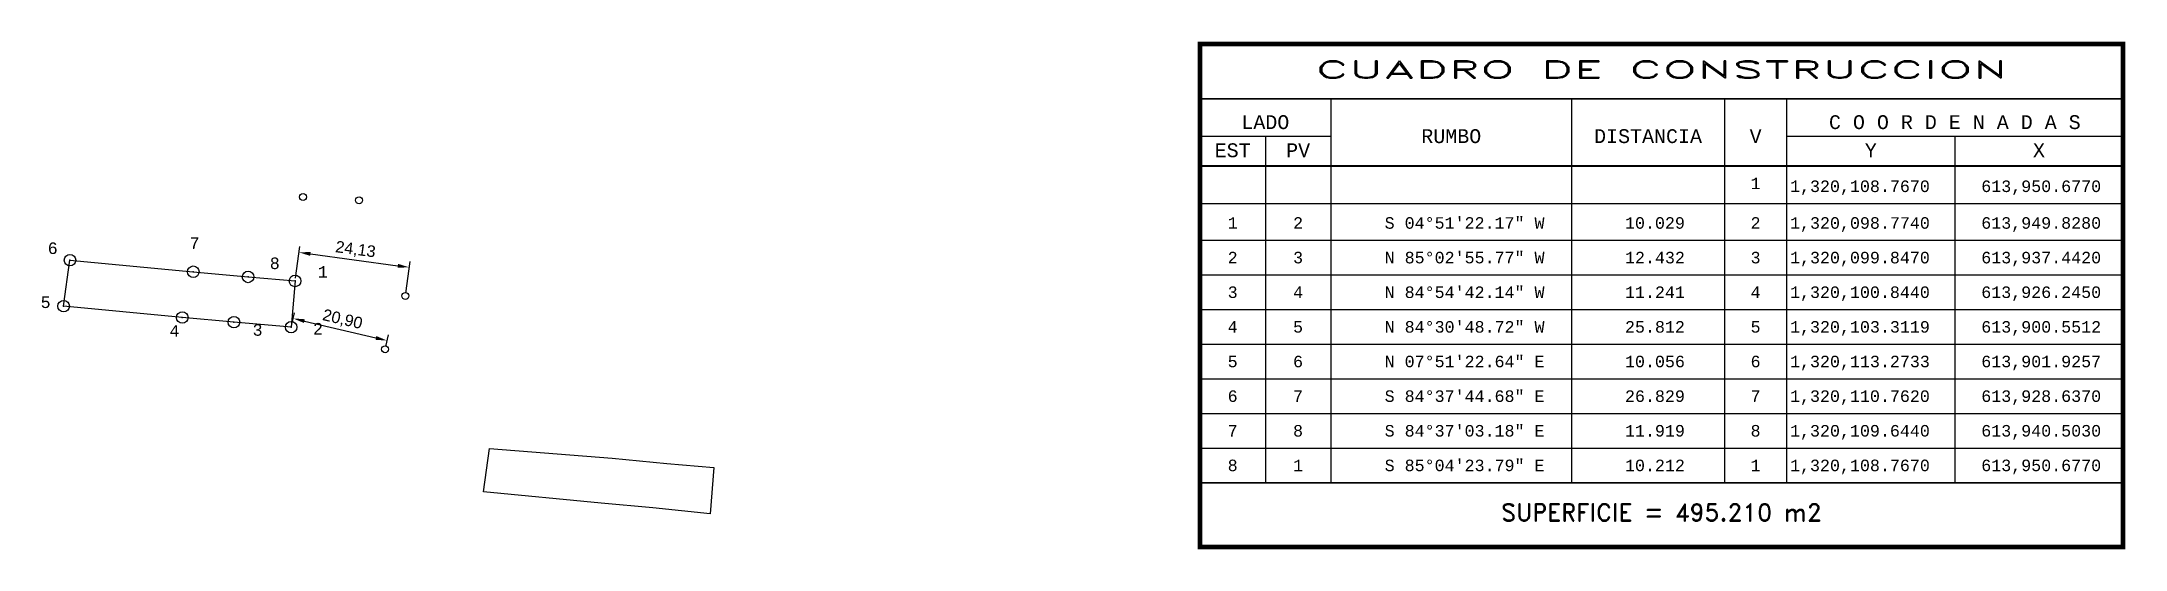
# Model space of a CAD drawing. Header units: millimetres. Extents: x 613896 to 614347, y 1320051 to 1320161.
import ezdxf
from ezdxf.enums import TextEntityAlignment as Align

# ---------------------------------------------------------------- set-up
doc = ezdxf.new("R2010")
doc.units = ezdxf.units.MM
doc.header["$PDMODE"] = 32
doc.header["$PDSIZE"] = 2.5
for name, color, linetype in [('CVL_CUADCON', 1, 'Continuous'), ('CVL_CUADCON_LIN', 8, 'Continuous'), ('CVL_CUADCON_TIT', 1, 'Continuous'), ('CVL_CUADCON_TX', 2, 'Continuous'), ('CVL_PUNTO', 2, 'Continuous'), ('CVL_PUNTO_NUM', 2, 'Continuous')]:
    doc.layers.add(name, color=color, linetype=linetype)
doc.styles.add('HUECA1', font='hueca1.shx')
doc.styles.add('MONOTXT4', font='monotxt4.shx')
doc.styles.get("Standard").update_dxf_attribs({"font": 'arial.ttf'})
doc.dimstyles.new('ISO-25', dxfattribs={"dimtxt": 2.5, "dimasz": 2.5, "dimexe": 1.25, "dimexo": 0.625, "dimtad": 1, "dimtxsty": 'Standard', "dimcen": 2.5, "dimadec": 0, "dimazin": 0, "dimtfac": 1, "dimtmove": 0, "dimatfit": 3, "dimfxl": 1, "dimarcsym": 0})

# ---------------------------------------------------------------- blocks, each defined once
blk = doc.blocks.new('*D2')
at = {"layer": 'CVL_CUADCON_TIT', "color": 0, "lineweight": -2, "transparency": 16777216}
for p, q in [((613950.76, 1320109.39), (613951.68, 1320116.2)), ((613953.99, 1320114.62), (613972.95, 1320112.06)), ((613974.67, 1320106.15), (613975.59, 1320112.96))]:
    blk.add_line(p, q, dxfattribs=at)
at = {"layer": 'CVL_CUADCON_TIT', "color": 0, "transparency": 16777216}
for points in [[(613954.05, 1320115.04), (613953.94, 1320114.21), (613951.52, 1320114.96)], [(613973, 1320112.47), (613972.89, 1320111.64), (613975.43, 1320111.72)]]:
    blk.add_solid(points, dxfattribs=at)
at = {"layer": 'Defpoints', "color": 0, "transparency": 16777216}
for p in [(613950.68, 1320108.77), (613975.43, 1320111.72), (613974.59, 1320105.53)]:
    blk.add_point(p, dxfattribs=at)
at = {"layer": 'CVL_CUADCON_TIT', "color": 0, "transparency": 16777216, "insert": (613963.76, 1320115.45), "char_height": 2.5, "attachment_point": 5, "rotation": 352.283}
blk.add_mtext('24,13', dxfattribs=at)
blk = doc.blocks.new('*D3')
at = {"layer": 'CVL_CUADCON_TIT', "color": 0, "lineweight": -2, "transparency": 16777216}
for p, q in [((613949.97, 1320099.38), (613950.55, 1320101.86)), ((613952.7, 1320100.08), (613968.18, 1320096.44)), ((613970.32, 1320094.6), (613970.9, 1320097.08))]:
    blk.add_line(p, q, dxfattribs=at)
at = {"layer": 'CVL_CUADCON_TIT', "color": 0, "transparency": 16777216}
for points in [[(613952.8, 1320100.48), (613952.61, 1320099.67), (613950.27, 1320100.65)], [(613968.28, 1320096.84), (613968.09, 1320096.03), (613970.62, 1320095.86)]]:
    blk.add_solid(points, dxfattribs=at)
at = {"layer": 'Defpoints', "color": 0, "transparency": 16777216}
for p in [(613949.83, 1320098.77), (613970.62, 1320095.86), (613970.18, 1320093.99)]:
    blk.add_point(p, dxfattribs=at)
at = {"layer": 'CVL_CUADCON_TIT', "color": 0, "transparency": 16777216, "insert": (613960.93, 1320100.33), "char_height": 2.5, "attachment_point": 5, "rotation": 346.7695}
blk.add_mtext('20,90', dxfattribs=at)

msp = doc.modelspace()

# ---------------------------------------------------------------- linework, layer by layer
at = {"color": 2}
msp.add_lwpolyline([(613950.677, 1320108.767), (613949.828, 1320098.774), (613937.442, 1320099.847), (613926.245, 1320100.844), (613900.551, 1320103.312), (613901.926, 1320113.273), (613928.637, 1320110.762), (613940.503, 1320109.644)], close=True, dxfattribs=at)
msp.add_lwpolyline([(614041.409, 1320068.369), (614040.56, 1320058.376), (614028.174, 1320059.629), (614016.977, 1320060.626), (613991.487, 1320063.075), (613992.785, 1320072.482), (614019.369, 1320070.364), (614031.235, 1320069.246)], close=True)
at = {"layer": 'CVL_CUADCON', "color": 1, "linetype": 'Continuous', "const_width": 1, "flags": 128}
msp.add_lwpolyline([(614146.7, 1320160.078), (614346.632, 1320160.078), (614346.632, 1320051.161), (614146.7, 1320051.161)], close=True, dxfattribs=at)
at = {"layer": 'CVL_CUADCON', "color": 1, "linetype": 'Continuous', "const_width": 0.375, "flags": 128}
for points in [[(614146.7, 1320148.206), (614346.632, 1320148.206)], [(614146.7, 1320133.661), (614346.632, 1320133.661)], [(614146.7, 1320065.078), (614346.632, 1320065.078)]]:
    msp.add_lwpolyline(points, dxfattribs=at)
at = {"layer": 'CVL_CUADCON_LIN', "color": 8, "linetype": 'Continuous'}
for p, q in [((614175.022, 1320148.206), (614175.022, 1320065.078)), ((614227.2, 1320148.206), (614227.2, 1320065.078)), ((614260.307, 1320148.206), (614260.307, 1320065.078)), ((614273.772, 1320148.206), (614273.772, 1320065.078)), ((614146.7, 1320140.136), (614175.022, 1320140.136)), ((614160.85, 1320140.136), (614160.85, 1320065.078)), ((614273.772, 1320140.136), (614346.632, 1320140.136)), ((614310.202, 1320140.136), (614310.202, 1320065.078)), ((614146.7, 1320125.523), (614346.632, 1320125.523)), ((614146.7, 1320117.578), (614346.632, 1320117.578)), ((614146.7, 1320110.078), (614346.632, 1320110.078)), ((614146.7, 1320102.578), (614346.632, 1320102.578)), ((614146.7, 1320095.078), (614346.632, 1320095.078)), ((614146.7, 1320087.578), (614346.632, 1320087.578)), ((614146.7, 1320080.078), (614346.632, 1320080.078)), ((614146.7, 1320072.578), (614346.632, 1320072.578)), ((614146.7, 1320065.078), (614346.632, 1320065.078))]:
    msp.add_line(p, q, dxfattribs=at)
at = {"layer": 'CVL_CUADCON_TIT'}
for centre in [(613952.402, 1320126.949), (613964.549, 1320126.231), (613974.587, 1320105.527), (613970.176, 1320093.99)]:
    msp.add_circle(centre, 0.752, dxfattribs=at)
at = {"layer": 'CVL_PUNTO', "color": 2}
for p in [(613901.926, 1320113.273), (613928.637, 1320110.762), (613940.503, 1320109.644), (613950.677, 1320108.767), (613900.551, 1320103.312), (613926.245, 1320100.844), (613937.442, 1320099.847), (613949.828, 1320098.774)]:
    msp.add_point(p, dxfattribs=at)

# ---------------------------------------------------------------- texts
at = {"layer": 'CVL_CUADCON_TIT', "color": 1, "style": 'HUECA1', "width": 1.758658}
msp.add_text('CUADRO DE CONSTRUCCION', height=3.75, dxfattribs=at).set_placement((614171.7, 1320152.653), (614321.632, 1320152.653), align=Align.FIT)
at = {"layer": 'CVL_CUADCON_TIT', "color": 1, "style": 'MONOTXT4'}
for s, p in [('LADO', (614160.85, 1320141.658)), ('C O O R D E N A D A S', (614310.2, 1320141.658)), ('EST', (614153.775, 1320135.568)), ('PV', (614167.95, 1320135.568)), ('Y', (614292, 1320135.568)), ('X', (614328.425, 1320135.568))]:
    msp.add_text(s, height=3, dxfattribs=at).set_placement(p, align=Align.CENTER)
at = {"layer": 'CVL_CUADCON_TIT', "color": 1}
for s, height, style, p in [('RUMBO', 3, 'MONOTXT4', (614201.125, 1320140.128)), ('DISTANCIA', 3, 'MONOTXT4', (614243.75, 1320140.128)), ('V', 3, 'MONOTXT4', (614267.05, 1320140.128)), ('SUPERFICIE = 495.210 m2', 3.75, 'HUECA1', (614246.666, 1320058.661))]:
    msp.add_text(s, height=height, dxfattribs=dict(at, style=style)).set_placement(p, align=Align.MIDDLE)
at = {"layer": 'CVL_CUADCON_TX', "color": 2, "style": 'MONOTXT4'}
for s, p in [('1', (614267.04, 1320128.648)), ('1', (614153.775, 1320120.078)), ('2', (614167.936, 1320120.078)), ('2', (614267.04, 1320120.078)), ('2', (614153.775, 1320112.578)), ('3', (614167.936, 1320112.578)), ('3', (614267.04, 1320112.578)), ('3', (614153.775, 1320105.078)), ('4', (614167.936, 1320105.078)), ('4', (614267.04, 1320105.078)), ('4', (614153.775, 1320097.578)), ('5', (614167.936, 1320097.578)), ('5', (614267.04, 1320097.578)), ('5', (614153.775, 1320090.078)), ('6', (614167.936, 1320090.078)), ('6', (614267.04, 1320090.078)), ('6', (614153.775, 1320082.578)), ('7', (614167.936, 1320082.578)), ('7', (614267.04, 1320082.578)), ('7', (614153.775, 1320075.078)), ('8', (614167.936, 1320075.078)), ('8', (614267.04, 1320075.078)), ('8', (614153.775, 1320067.578)), ('1', (614167.936, 1320067.578)), ('1', (614267.04, 1320067.578))]:
    msp.add_text(s, height=2.5, dxfattribs=at).set_placement(p, align=Align.CENTER)
for s, p in [('1,320,108.7670', (614274.5, 1320128.023)), ('613,950.6770', (614315.925, 1320128.023)), ('S 04%%d51\'22.17" W', (614186.7, 1320120.078)), ('10.029', (614238.75, 1320120.078)), ('1,320,098.7740', (614274.5, 1320120.078)), ('613,949.8280', (614315.925, 1320120.078)), ('N 85%%d02\'55.77" W', (614186.7, 1320112.578)), ('12.432', (614238.75, 1320112.578)), ('1,320,099.8470', (614274.5, 1320112.578)), ('613,937.4420', (614315.925, 1320112.578)), ('N 84%%d54\'42.14" W', (614186.7, 1320105.078)), ('11.241', (614238.75, 1320105.078)), ('1,320,100.8440', (614274.5, 1320105.078)), ('613,926.2450', (614315.925, 1320105.078)), ('N 84%%d30\'48.72" W', (614186.7, 1320097.578)), ('25.812', (614238.75, 1320097.578)), ('1,320,103.3119', (614274.5, 1320097.578)), ('613,900.5512', (614315.925, 1320097.578)), ('N 07%%d51\'22.64" E', (614186.7, 1320090.078)), ('10.056', (614238.75, 1320090.078)), ('1,320,113.2733', (614274.5, 1320090.078)), ('613,901.9257', (614315.925, 1320090.078)), ('S 84%%d37\'44.68" E', (614186.7, 1320082.578)), ('26.829', (614238.75, 1320082.578)), ('1,320,110.7620', (614274.5, 1320082.578)), ('613,928.6370', (614315.925, 1320082.578)), ('S 84%%d37\'03.18" E', (614186.7, 1320075.078)), ('11.919', (614238.75, 1320075.078)), ('1,320,109.6440', (614274.5, 1320075.078)), ('613,940.5030', (614315.925, 1320075.078)), ('S 85%%d04\'23.79" E', (614186.7, 1320067.578)), ('10.212', (614238.75, 1320067.578)), ('1,320,108.7670', (614274.5, 1320067.578)), ('613,950.6770', (614315.925, 1320067.578))]:
    msp.add_text(s, height=2.5, dxfattribs=at).set_placement(p)
at = {"layer": 'CVL_PUNTO_NUM', "color": 2, "style": 'MONOTXT4'}
for s, p in [('7', (613927.827, 1320115.696)), ('6', (613897.107, 1320114.606)), ('8', (613945.205, 1320111.346)), ('1', (613955.624, 1320109.494)), ('5', (613895.568, 1320102.909)), ('2', (613954.565, 1320097.173)), ('4', (613923.456, 1320096.694)), ('3', (613941.483, 1320096.902))]:
    msp.add_text(s, height=2.5, dxfattribs=at).set_placement(p)

# ---------------------------------------------------------------- dimensions: what is measured, and where the dimension line sits
at = {"layer": 'CVL_CUADCON_TIT'}
for p1, p2, distance, picture, middle in [((613950.677, 1320108.767), (613974.587, 1320105.527), 6.25, '*D2', (613963.757, 1320115.448)), ((613949.828, 1320098.774), (613970.176, 1320093.99), 1.924, '*D3', (613960.929, 1320100.326))]:
    dim = msp.add_aligned_dim(p1=p1, p2=p2, distance=distance, dimstyle='ISO-25', override={"dimzin": 0}, dxfattribs=at)
    dim.commit()
    dim.dimension.update_dxf_attribs({"geometry": picture, "text_midpoint": middle})

doc.saveas('drawing.dxf')
